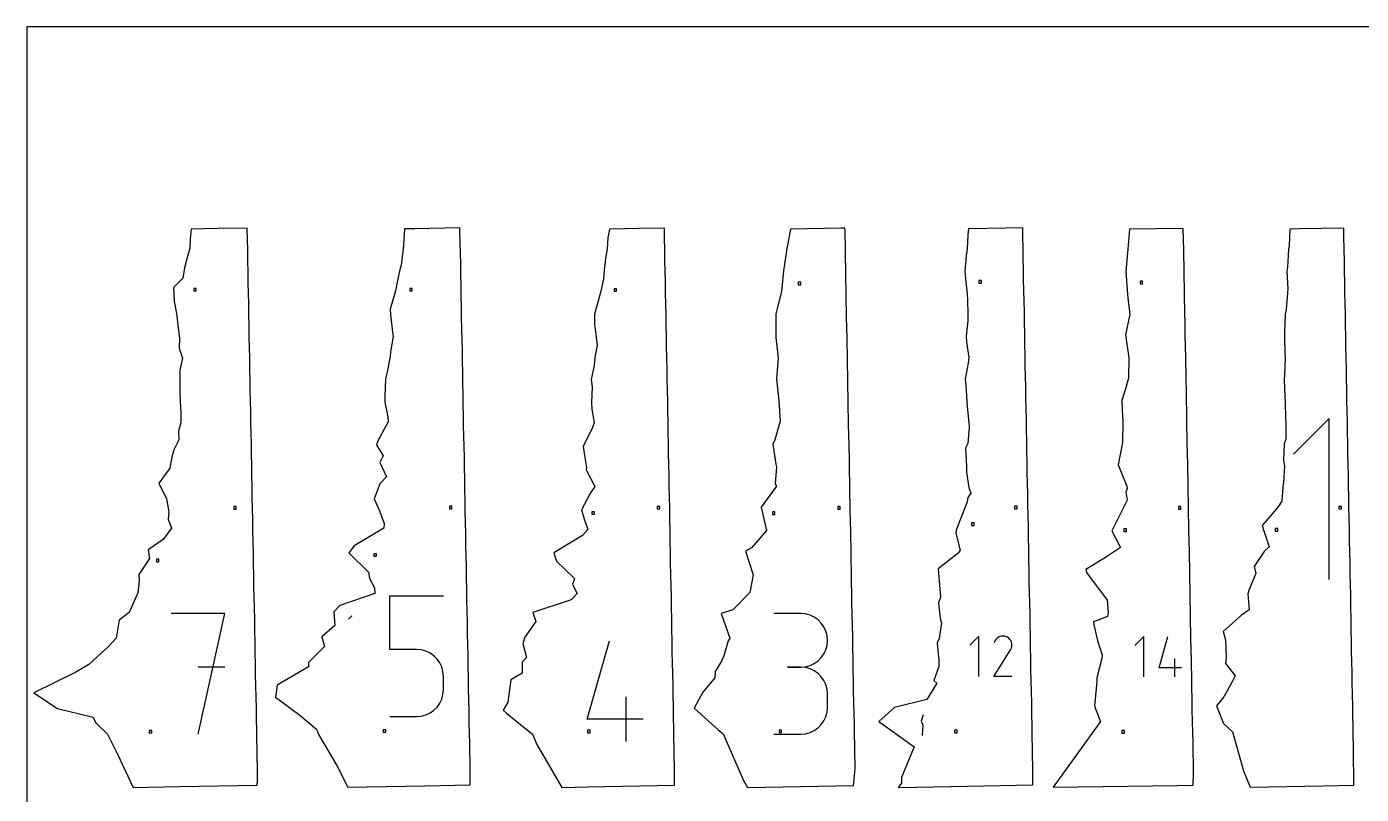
# Model space of a CAD drawing. Extents: x 0 to 24, y 0 to 12.
# Drawn here: x 0 to 11.94, y 5.13 to 12 of the extents above; entities that cross this region are included whole.
import ezdxf

# ---------------------------------------------------------------- set-up
doc = ezdxf.new("R2010")
doc.units = 0

msp = doc.modelspace()

# ---------------------------------------------------------------- linework, layer by layer
at = {"layer": 'annotation', "color": 1}
for p, q in [((11.652244, 8.495036), (11.331943, 8.174644)), ((11.652244, 7.054267), (11.652244, 8.495036)), ((3.246941, 6.426776), (3.246941, 6.908274)), ((3.246941, 6.908274), (3.72715, 6.908274)), ((1.772929, 6.749966), (1.292078, 6.749966)), ((1.532537, 5.668645), (1.772929, 6.749966)), ((2.908581, 6.727065), (2.877318, 6.699757)), ((6.924326, 6.748997), (6.684338, 6.748997)), ((6.967489, 6.745123), (6.924326, 6.748997)), ((7.008103, 6.733958), (6.967489, 6.745123)), ((7.045494, 6.71619), (7.008103, 6.733958)), ((7.078985, 6.692504), (7.045494, 6.71619)), ((7.107902, 6.663587), (7.078985, 6.692504)), ((7.131569, 6.630127), (7.107902, 6.663587)), ((7.149311, 6.592809), (7.131569, 6.630127)), ((7.160451, 6.55232), (7.149311, 6.592809)), ((5.013266, 5.803106), (5.213006, 6.503608)), ((7.149311, 6.425529), (7.160451, 6.466174)), ((7.164314, 6.509348), (7.160451, 6.55232)), ((7.160451, 6.466174), (7.164314, 6.509348)), ((7.164314, 6.509348), (7.164314, 6.509348)), ((8.517558, 6.547157), (8.437399, 6.466976)), ((8.517558, 6.186589), (8.517558, 6.547157)), ((8.663527, 6.507064), (8.653013, 6.486894)), ((8.671871, 6.518896), (8.663527, 6.507064)), ((8.681882, 6.528773), (8.671871, 6.518896)), ((8.693256, 6.536616), (8.681882, 6.528773)), ((8.705687, 6.542345), (8.693256, 6.536616)), ((8.718873, 6.545883), (8.705687, 6.542345)), ((8.732507, 6.547149), (8.718873, 6.545883)), ((8.746285, 6.546064), (8.732507, 6.547149)), ((8.759904, 6.54255), (8.746285, 6.546064)), ((8.773059, 6.536527), (8.759904, 6.54255)), ((8.784824, 6.528172), (8.773059, 6.536527)), ((8.773059, 6.536527), (8.773059, 6.536527)), ((8.794661, 6.518147), (8.784824, 6.528172)), ((8.802483, 6.506758), (8.794661, 6.518147)), ((8.808201, 6.494313), (8.802483, 6.506758)), ((8.811729, 6.481118), (8.808201, 6.494313)), ((8.808293, 6.440113), (8.811862, 6.453711)), ((8.812978, 6.467482), (8.811729, 6.481118)), ((8.811862, 6.453711), (8.812978, 6.467482)), ((9.993722, 6.543987), (9.913548, 6.46379)), ((9.993722, 6.183348), (9.993722, 6.543987)), ((10.128951, 6.263523), (10.208922, 6.543987)), ((3.487045, 6.426776), (3.246941, 6.426776)), ((3.530157, 6.422923), (3.487045, 6.426776)), ((3.570753, 6.411808), (3.530157, 6.422923)), ((3.608151, 6.394103), (3.570753, 6.411808)), ((3.641668, 6.370479), (3.608151, 6.394103)), ((3.670622, 6.341604), (3.641668, 6.370479)), ((3.694329, 6.308149), (3.670622, 6.341604)), ((7.078985, 6.325574), (7.107902, 6.354548)), ((7.107902, 6.354548), (7.131569, 6.388093)), ((7.131569, 6.388093), (7.149311, 6.425529)), ((8.652787, 6.186586), (8.800758, 6.424802)), ((8.800758, 6.424802), (8.800935, 6.425021)), ((8.800758, 6.424802), (8.800758, 6.424802)), ((8.800935, 6.425021), (8.801105, 6.425241)), ((8.801105, 6.425241), (8.801268, 6.425466)), ((8.801268, 6.425466), (8.801427, 6.425696)), ((8.801427, 6.425696), (8.801582, 6.425934)), ((8.801582, 6.425934), (8.801733, 6.42618)), ((8.801733, 6.42618), (8.801883, 6.426438)), ((8.801883, 6.426438), (8.802033, 6.426709)), ((8.802033, 6.426709), (8.802183, 6.426995)), ((8.802183, 6.426995), (8.808293, 6.440113)), ((8.802183, 6.426995), (8.802183, 6.426995)), ((10.269171, 6.183348), (10.269171, 6.343516)), ((1.772929, 6.268437), (1.532537, 6.268437)), ((3.712108, 6.270785), (3.694329, 6.308149)), ((3.723276, 6.230183), (3.712108, 6.270785)), ((3.72715, 6.187011), (3.723276, 6.230183)), ((6.924326, 6.269021), (6.804163, 6.269021)), ((6.804163, 6.269021), (6.924326, 6.269021)), ((6.924326, 6.269021), (6.967489, 6.272896)), ((6.967489, 6.265147), (6.924326, 6.269021)), ((6.924326, 6.269021), (6.924326, 6.269021)), ((6.967489, 6.272896), (7.008103, 6.284068)), ((7.008103, 6.253982), (6.967489, 6.265147)), ((7.008103, 6.284068), (7.045494, 6.301854)), ((7.045494, 6.236214), (7.008103, 6.253982)), ((7.045494, 6.301854), (7.078985, 6.325574)), ((7.078985, 6.212528), (7.045494, 6.236214)), ((7.107902, 6.183611), (7.078985, 6.212528)), ((10.329195, 6.263523), (10.128951, 6.263523)), ((3.72715, 6.067399), (3.72715, 6.187011)), ((3.72715, 6.187011), (3.72715, 6.187011)), ((7.131569, 6.150151), (7.107902, 6.183611)), ((7.149311, 6.112833), (7.131569, 6.150151)), ((7.160451, 6.072345), (7.149311, 6.112833)), ((8.812924, 6.186586), (8.652787, 6.186586)), ((3.694314, 5.946102), (3.7121, 5.983547)), ((3.7121, 5.983547), (3.723274, 6.024206)), ((3.723274, 6.024206), (3.72715, 6.067399)), ((5.363489, 5.602858), (5.363489, 6.002903)), ((7.164314, 6.029372), (7.160451, 6.072345)), ((7.164314, 5.909209), (7.164314, 6.029372)), ((7.164314, 6.029372), (7.164314, 6.029372)), ((3.570726, 5.842068), (3.608121, 5.859854)), ((3.608121, 5.859854), (3.64164, 5.883576)), ((3.64164, 5.883576), (3.670599, 5.912552)), ((3.670599, 5.912552), (3.694314, 5.946102)), ((7.149311, 5.825721), (7.160451, 5.866219)), ((7.160451, 5.866219), (7.164314, 5.909209)), ((3.246941, 5.827023), (3.487045, 5.827023)), ((3.487045, 5.827023), (3.530139, 5.830898)), ((3.487045, 5.827023), (3.487045, 5.827023)), ((3.530139, 5.830898), (3.570726, 5.842068)), ((5.513407, 5.803106), (5.013266, 5.803106)), ((7.078985, 5.726031), (7.107902, 5.754942)), ((7.107902, 5.754942), (7.131569, 5.7884)), ((7.131569, 5.7884), (7.149311, 5.825721)), ((8.017938, 5.842307), (8.001331, 5.785516)), ((8.001331, 5.785516), (8.015109, 5.754063)), ((8.015109, 5.754063), (8.009983, 5.65919)), ((6.684338, 5.66956), (6.924326, 5.66956)), ((6.924326, 5.66956), (6.967489, 5.673432)), ((6.924326, 5.66956), (6.924326, 5.66956)), ((6.967489, 5.673432), (7.008103, 5.684591)), ((7.008103, 5.684591), (7.045494, 5.702353)), ((7.045494, 5.702353), (7.078985, 5.726031))]:
    msp.add_line(p, q, dxfattribs=at)
at = {"layer": 'boundary', "color": 5}
for p, q in [((1.470656, 10.18885), (1.463031, 10.099974)), ((1.709004, 10.193334), (1.470656, 10.18885)), ((1.973208, 10.198305), (1.709004, 10.193334)), ((1.975145, 10.095234), (1.973208, 10.198305)), ((3.378522, 10.190598), (3.369964, 10.046609)), ((3.471028, 10.192338), (3.378522, 10.190598)), ((3.875986, 10.199958), (3.471028, 10.192338)), ((3.878953, 10.042084), (3.875986, 10.199958)), ((5.212199, 10.187794), (5.19708, 10.110838)), ((5.482126, 10.192873), (5.212199, 10.187794)), ((5.704479, 10.197056), (5.482126, 10.192873)), ((5.70618, 10.106547), (5.704479, 10.197056)), ((6.832678, 10.187525), (6.799869, 10.014097)), ((7.285274, 10.196041), (6.832678, 10.187525)), ((7.319669, 10.196688), (7.285274, 10.196041)), ((7.320101, 10.173728), (7.319669, 10.196688)), ((7.323283, 10.004381), (7.320101, 10.173728)), ((8.425415, 10.191678), (8.417612, 10.136316)), ((8.756998, 10.197917), (8.425415, 10.191678)), ((8.909783, 10.200792), (8.756998, 10.197917)), ((8.910921, 10.140245), (8.909783, 10.200792)), ((9.865034, 10.189285), (9.850217, 10.010393)), ((10.345965, 10.193915), (9.865034, 10.189285)), ((10.349597, 10.000629), (10.345965, 10.193915)), ((11.298376, 10.188481), (11.292261, 10.04038)), ((11.384012, 10.190093), (11.298376, 10.188481)), ((11.781332, 10.197568), (11.384012, 10.190093)), ((11.782815, 10.118639), (11.781332, 10.197568)), ((1.463031, 10.099974), (1.459034, 10.017891)), ((1.97685, 10.004493), (1.975145, 10.095234)), ((3.369964, 10.046609), (3.367174, 10.014343)), ((3.879599, 10.007701), (3.878953, 10.042084)), ((5.19708, 10.110838), (5.191228, 10.012346)), ((5.708093, 10.004745), (5.70618, 10.106547)), ((8.417612, 10.136316), (8.411822, 10.013684)), ((8.913436, 10.00644), (8.910921, 10.140245)), ((11.292261, 10.04038), (11.286008, 10.008625)), ((11.784877, 10.008883), (11.782815, 10.118639)), ((1.433444, 9.922759), (1.411292, 9.843346)), ((1.459034, 10.017891), (1.433444, 9.922759)), ((1.978755, 9.903129), (1.97685, 10.004493)), ((3.367174, 10.014343), (3.350038, 9.867087)), ((3.882577, 9.849205), (3.879599, 10.007701)), ((5.178004, 9.925747), (5.166269, 9.820955)), ((5.191228, 10.012346), (5.178004, 9.925747)), ((5.709785, 9.91471), (5.708093, 10.004745)), ((5.711767, 9.809237), (5.709785, 9.91471)), ((6.799869, 10.014097), (6.769921, 9.816519)), ((7.32368, 9.983254), (7.323283, 10.004381)), ((7.327313, 9.789935), (7.32368, 9.983254)), ((8.405066, 9.950279), (8.391965, 9.812744)), ((8.411822, 10.013684), (8.405066, 9.950279)), ((8.91454, 9.947694), (8.913436, 10.00644)), ((8.917097, 9.811581), (8.91454, 9.947694)), ((9.850217, 10.010393), (9.833054, 9.809222)), ((10.353219, 9.807886), (10.349597, 10.000629)), ((11.286008, 10.008625), (11.278895, 9.848331)), ((11.786936, 9.899339), (11.784877, 10.008883)), ((1.411292, 9.843346), (1.398049, 9.749985)), ((1.980471, 9.811782), (1.978755, 9.903129)), ((1.982369, 9.71081), (1.980471, 9.811782)), ((3.339159, 9.827365), (3.306912, 9.683454)), ((3.350038, 9.867087), (3.339159, 9.827365)), ((3.883259, 9.812934), (3.882577, 9.849205)), ((3.886218, 9.655439), (3.883259, 9.812934)), ((5.166269, 9.820955), (5.160031, 9.74454)), ((5.713411, 9.721765), (5.711767, 9.809237)), ((6.769921, 9.816519), (6.75273, 9.629214)), ((7.330937, 9.59708), (7.327313, 9.789935)), ((8.391965, 9.812744), (8.399276, 9.745629)), ((8.918151, 9.755512), (8.917097, 9.811581)), ((9.833054, 9.809222), (9.847276, 9.607223)), ((10.356808, 9.616896), (10.353219, 9.807886)), ((11.278895, 9.848331), (11.273087, 9.811204)), ((11.273087, 9.811204), (11.281224, 9.65547)), ((11.788501, 9.816078), (11.786936, 9.899339)), ((11.790536, 9.70776), (11.788501, 9.816078)), ((1.398049, 9.749985), (1.312889, 9.667216)), ((1.984124, 9.617393), (1.982369, 9.71081)), ((3.306912, 9.683454), (3.299937, 9.63733)), ((5.160031, 9.74454), (5.135696, 9.633731)), ((5.715452, 9.613133), (5.713411, 9.721765)), ((8.399276, 9.745629), (8.411326, 9.610777)), ((8.920686, 9.620601), (8.918151, 9.755512)), ((11.792122, 9.623341), (11.790536, 9.70776)), ((1.312889, 9.667216), (1.318967, 9.544631)), ((1.985998, 9.517666), (1.984124, 9.617393)), ((3.299937, 9.63733), (3.252313, 9.471155)), ((3.886956, 9.616178), (3.886218, 9.655439)), ((3.889876, 9.460781), (3.886956, 9.616178)), ((5.115487, 9.55679), (5.077734, 9.426308)), ((5.135696, 9.633731), (5.115487, 9.55679)), ((5.717065, 9.527303), (5.715452, 9.613133)), ((6.75273, 9.629214), (6.718211, 9.500918)), ((7.334595, 9.402379), (7.330937, 9.59708)), ((8.411326, 9.610777), (8.414824, 9.553377)), ((8.414824, 9.553377), (8.417874, 9.423829)), ((8.921738, 9.564648), (8.920686, 9.620601)), ((8.924299, 9.428334), (8.921738, 9.564648)), ((9.847276, 9.607223), (9.854379, 9.543385)), ((10.360419, 9.424706), (10.356808, 9.616896)), ((11.277718, 9.619353), (11.266983, 9.468461)), ((11.281224, 9.65547), (11.277718, 9.619353)), ((11.79411, 9.517549), (11.792122, 9.623341)), ((1.318967, 9.544631), (1.342595, 9.414652)), ((1.987821, 9.420643), (1.985998, 9.517666)), ((3.252313, 9.471155), (3.253724, 9.423508)), ((3.890683, 9.417832), (3.889876, 9.460781)), ((5.719185, 9.41451), (5.717065, 9.527303)), ((6.718211, 9.500918), (6.699998, 9.431573)), ((6.699998, 9.431573), (6.702098, 9.218468)), ((9.854379, 9.543385), (9.867436, 9.427127)), ((11.266983, 9.468461), (11.256049, 9.428285)), ((11.795746, 9.430529), (11.79411, 9.517549)), ((1.342595, 9.414652), (1.353465, 9.322308)), ((1.353465, 9.322308), (1.367558, 9.216304)), ((1.989635, 9.324134), (1.987821, 9.420643)), ((1.991555, 9.221978), (1.989635, 9.324134)), ((3.253724, 9.423508), (3.273328, 9.265451)), ((3.893468, 9.269659), (3.890683, 9.417832)), ((5.077734, 9.426308), (5.078815, 9.340131)), ((5.078815, 9.340131), (5.093585, 9.22198)), ((5.720704, 9.333667), (5.719185, 9.41451)), ((5.722778, 9.223262), (5.720704, 9.333667)), ((7.338196, 9.210778), (7.334595, 9.402379)), ((8.41928, 9.369589), (8.405049, 9.22956)), ((8.417874, 9.423829), (8.41928, 9.369589)), ((8.925343, 9.372801), (8.924299, 9.428334)), ((8.927949, 9.234118), (8.925343, 9.372801)), ((9.867436, 9.427127), (9.828687, 9.242852)), ((10.361594, 9.362227), (10.360419, 9.424706)), ((10.364024, 9.2329), (10.361594, 9.362227)), ((11.256049, 9.428285), (11.250409, 9.270146)), ((11.797713, 9.325851), (11.795746, 9.430529)), ((11.799382, 9.237042), (11.797713, 9.325851)), ((1.367558, 9.216304), (1.363396, 9.123538)), ((1.993276, 9.130378), (1.991555, 9.221978)), ((3.277684, 9.22742), (3.253032, 9.090833)), ((3.273328, 9.265451), (3.277684, 9.22742)), ((3.894281, 9.226397), (3.893468, 9.269659)), ((3.897106, 9.076057), (3.894281, 9.226397)), ((5.093585, 9.22198), (5.102186, 9.1479)), ((5.724283, 9.14321), (5.722778, 9.223262)), ((6.702098, 9.218468), (6.723089, 9.037725)), ((7.34178, 9.02006), (7.338196, 9.210778)), ((8.405049, 9.22956), (8.407828, 9.17859)), ((8.928986, 9.178913), (8.927949, 9.234118)), ((9.828687, 9.242852), (9.858962, 9.036152)), ((10.367623, 9.041373), (10.364024, 9.2329)), ((11.250409, 9.270146), (11.251034, 9.226004)), ((11.251034, 9.226004), (11.252941, 9.072521)), ((11.801317, 9.134027), (11.799382, 9.237042)), ((1.363396, 9.123538), (1.392587, 9.033166)), ((1.995101, 9.033268), (1.993276, 9.130378)), ((3.253032, 9.090833), (3.249944, 9.048809)), ((3.897946, 9.031337), (3.897106, 9.076057)), ((5.102186, 9.1479), (5.081391, 9.041587)), ((5.726426, 9.029178), (5.724283, 9.14321)), ((8.407828, 9.17859), (8.428419, 9.039536)), ((8.931517, 9.044236), (8.928986, 9.178913)), ((11.803013, 9.043776), (11.801317, 9.134027)), ((1.392587, 9.033166), (1.369037, 8.927222)), ((1.99687, 8.939141), (1.995101, 9.033268)), ((3.249944, 9.048809), (3.22084, 8.896962)), ((3.900736, 8.882887), (3.897946, 9.031337)), ((5.07589, 8.969128), (5.049859, 8.843792)), ((5.081391, 9.041587), (5.07589, 8.969128)), ((5.727916, 8.949883), (5.726426, 9.029178)), ((6.723089, 9.037725), (6.708142, 8.848628)), ((7.3454, 8.827425), (7.34178, 9.02006)), ((8.421299, 8.988568), (8.395667, 8.847424)), ((8.428419, 9.039536), (8.421299, 8.988568)), ((8.93253, 8.990314), (8.931517, 9.044236)), ((8.935198, 8.84834), (8.93253, 8.990314)), ((9.858962, 9.036152), (9.855951, 8.853806)), ((10.371289, 8.846258), (10.367623, 9.041373)), ((11.257082, 9.033385), (11.251997, 8.882667)), ((11.252941, 9.072521), (11.257082, 9.033385)), ((11.80491, 8.942845), (11.803013, 9.043776)), ((1.369037, 8.927222), (1.370872, 8.844262)), ((1.370872, 8.844262), (1.370157, 8.731418)), ((1.998762, 8.838457), (1.99687, 8.939141)), ((2.000472, 8.747463), (1.998762, 8.838457)), ((3.209947, 8.850043), (3.203155, 8.69134)), ((3.22084, 8.896962), (3.209947, 8.850043)), ((3.901647, 8.834417), (3.900736, 8.882887)), ((5.049859, 8.843792), (5.058145, 8.773398)), ((5.730108, 8.833227), (5.727916, 8.949883)), ((6.708142, 8.848628), (6.727777, 8.651908)), ((8.395667, 8.847424), (8.401587, 8.794017)), ((8.936161, 8.79711), (8.935198, 8.84834)), ((9.855951, 8.853806), (9.828486, 8.76026)), ((10.373435, 8.732071), (10.371289, 8.846258)), ((11.251997, 8.882667), (11.248623, 8.840083)), ((11.248623, 8.840083), (11.253092, 8.687302)), ((11.806646, 8.850483), (11.80491, 8.942845)), ((11.808515, 8.750986), (11.806646, 8.850483)), ((1.370157, 8.731418), (1.371396, 8.642272)), ((2.002385, 8.645663), (2.000472, 8.747463)), ((3.904359, 8.690092), (3.901647, 8.834417)), ((5.058145, 8.773398), (5.050869, 8.637499)), ((5.731535, 8.757264), (5.730108, 8.833227)), ((5.733726, 8.640674), (5.731535, 8.757264)), ((7.348979, 8.636933), (7.3454, 8.827425)), ((8.401587, 8.794017), (8.410002, 8.645828)), ((8.938797, 8.656835), (8.936161, 8.79711)), ((9.828486, 8.76026), (9.797722, 8.655323)), ((10.375065, 8.645341), (10.373435, 8.732071)), ((11.810275, 8.657348), (11.808515, 8.750986)), ((1.371396, 8.642272), (1.378029, 8.54753)), ((2.004041, 8.557533), (2.002385, 8.645663)), ((3.203155, 8.69134), (3.202816, 8.641015)), ((3.202816, 8.641015), (3.229885, 8.510188)), ((3.905285, 8.640827), (3.904359, 8.690092)), ((3.907863, 8.503629), (3.905285, 8.640827)), ((5.050869, 8.637499), (5.055543, 8.576337)), ((5.73514, 8.565444), (5.733726, 8.640674)), ((6.727777, 8.651908), (6.739643, 8.471632)), ((7.352569, 8.445914), (7.348979, 8.636933)), ((8.410002, 8.645828), (8.412505, 8.601465)), ((8.412505, 8.601465), (8.428876, 8.454656)), ((8.939763, 8.605446), (8.938797, 8.656835)), ((8.942398, 8.465203), (8.939763, 8.605446)), ((9.797722, 8.655323), (9.800254, 8.569007)), ((10.376485, 8.569766), (10.375065, 8.645341)), ((11.253092, 8.687302), (11.258452, 8.642108)), ((11.258452, 8.642108), (11.260401, 8.495293)), ((11.812098, 8.560355), (11.810275, 8.657348)), ((1.378029, 8.54753), (1.380009, 8.459087)), ((2.005974, 8.45467), (2.004041, 8.557533)), ((3.229885, 8.510188), (3.233128, 8.463526)), ((3.908774, 8.455148), (3.907863, 8.503629)), ((5.055543, 8.576337), (5.076834, 8.458993)), ((5.737244, 8.453496), (5.73514, 8.565444)), ((9.800254, 8.569007), (9.804987, 8.472823)), ((10.378322, 8.472033), (10.376485, 8.569766)), ((11.260401, 8.495293), (11.263697, 8.453637)), ((11.813889, 8.465035), (11.812098, 8.560355)), ((1.380009, 8.459087), (1.357326, 8.379685)), ((1.357326, 8.379685), (1.361058, 8.303621)), ((2.007606, 8.367799), (2.005974, 8.45467)), ((2.009531, 8.265363), (2.007606, 8.367799)), ((3.233128, 8.463526), (3.140532, 8.295013)), ((3.911357, 8.317673), (3.908774, 8.455148)), ((5.059802, 8.40478), (4.977296, 8.247772)), ((5.076834, 8.458993), (5.059802, 8.40478)), ((5.73856, 8.383419), (5.737244, 8.453496)), ((5.740837, 8.262268), (5.73856, 8.383419)), ((6.739643, 8.471632), (6.693333, 8.302035)), ((7.3545, 8.343134), (7.352569, 8.445914)), ((8.429755, 8.420131), (8.41873, 8.271278)), ((8.428876, 8.454656), (8.429755, 8.420131)), ((8.943337, 8.415212), (8.942398, 8.465203)), ((8.945986, 8.274238), (8.943337, 8.415212)), ((9.804987, 8.472823), (9.803572, 8.278373)), ((10.382037, 8.274333), (10.378322, 8.472033)), ((11.263697, 8.453637), (11.262362, 8.310145)), ((11.815672, 8.370144), (11.813889, 8.465035)), ((11.8175, 8.272879), (11.815672, 8.370144)), ((1.361058, 8.303621), (1.316453, 8.213717)), ((2.011157, 8.178825), (2.009531, 8.265363)), ((3.140532, 8.295013), (3.129794, 8.26004)), ((3.129794, 8.26004), (3.189803, 8.160871)), ((3.912338, 8.265503), (3.911357, 8.317673)), ((3.914945, 8.126769), (3.912338, 8.265503)), ((4.977296, 8.247772), (4.987883, 8.180581)), ((5.742134, 8.193273), (5.740837, 8.262268)), ((6.693333, 8.302035), (6.674169, 8.265567)), ((6.674169, 8.265567), (6.702678, 8.084635)), ((7.356029, 8.261783), (7.3545, 8.343134)), ((7.358775, 8.115663), (7.356029, 8.261783)), ((8.41873, 8.271278), (8.397069, 8.228861)), ((8.946892, 8.226067), (8.945986, 8.274238)), ((9.803572, 8.278373), (9.76257, 8.078412)), ((10.385671, 8.08091), (10.382037, 8.274333)), ((11.248462, 8.266194), (11.242553, 8.120621)), ((11.262362, 8.310145), (11.248462, 8.266194)), ((11.819255, 8.179478), (11.8175, 8.272879)), ((1.297244, 8.149303), (1.280815, 8.048676)), ((1.316453, 8.213717), (1.297244, 8.149303)), ((2.013129, 8.073877), (2.011157, 8.178825)), ((3.189803, 8.160871), (3.157743, 8.101562)), ((3.915934, 8.07411), (3.914945, 8.126769)), ((4.987883, 8.180581), (5.007544, 8.056049)), ((5.744423, 8.071464), (5.742134, 8.193273)), ((8.397069, 8.228861), (8.407526, 8.067818)), ((8.949592, 8.082392), (8.946892, 8.226067)), ((11.242553, 8.120621), (11.250167, 8.066866)), ((11.821121, 8.08019), (11.819255, 8.179478)), ((1.280815, 8.048676), (1.183175, 7.916468)), ((2.014763, 7.986967), (2.013129, 8.073877)), ((3.157743, 8.101562), (3.218918, 7.972486)), ((3.918579, 7.933355), (3.915934, 8.07411)), ((5.007544, 8.056049), (5.006033, 8.036027)), ((5.006033, 8.036027), (5.083259, 7.884948)), ((5.745767, 7.999915), (5.744423, 8.071464)), ((5.748072, 7.877275), (5.745767, 7.999915)), ((6.706412, 8.060982), (6.695013, 7.909986)), ((6.702678, 8.084635), (6.706412, 8.060982)), ((7.359639, 8.069696), (7.358775, 8.115663)), ((7.36331, 7.874321), (7.359639, 8.069696)), ((8.407526, 8.067818), (8.406409, 8.013863)), ((8.406409, 8.013863), (8.428792, 7.87815)), ((8.950465, 8.035902), (8.949592, 8.082392)), ((8.95321, 7.889836), (8.950465, 8.035902)), ((9.76257, 8.078412), (9.841021, 7.889964)), ((10.389292, 7.888221), (10.385671, 8.08091)), ((11.250167, 8.066866), (11.242096, 7.92582)), ((11.822852, 7.988035), (11.821121, 8.08019)), ((1.183175, 7.916468), (1.250004, 7.775206)), ((2.016779, 7.879648), (2.014763, 7.986967)), ((2.018413, 7.792726), (2.016779, 7.879648)), ((3.159378, 7.909274), (3.107784, 7.77672)), ((3.218918, 7.972486), (3.159378, 7.909274)), ((3.919587, 7.879719), (3.918579, 7.933355)), ((3.922249, 7.738041), (3.919587, 7.879719)), ((5.083259, 7.884948), (5.042691, 7.828696)), ((6.70576, 7.88896), (6.569092, 7.699455)), ((6.695013, 7.909986), (6.70576, 7.88896)), ((8.954057, 7.84477), (8.95321, 7.889836)), ((9.841021, 7.889964), (9.843015, 7.868417)), ((10.392932, 7.694538), (10.389292, 7.888221)), ((11.237951, 7.881964), (11.227238, 7.753304)), ((11.242096, 7.92582), (11.237951, 7.881964)), ((11.824758, 7.886616), (11.822852, 7.988035)), ((11.826395, 7.799525), (11.824758, 7.886616)), ((1.250004, 7.775206), (1.272391, 7.659197)), ((2.020484, 7.682472), (2.018413, 7.792726)), ((3.107784, 7.77672), (3.157424, 7.668913)), ((5.042691, 7.828696), (4.964073, 7.677117)), ((5.749428, 7.805073), (5.748072, 7.877275)), ((5.75178, 7.679959), (5.749428, 7.805073)), ((7.366987, 7.678648), (7.36331, 7.874321)), ((8.419313, 7.786365), (8.413257, 7.747897)), ((8.446606, 7.827317), (8.419313, 7.786365)), ((8.428792, 7.87815), (8.446606, 7.827317)), ((8.956861, 7.695562), (8.954057, 7.84477)), ((9.843614, 7.763125), (9.707678, 7.489541)), ((9.843015, 7.868417), (9.832601, 7.836398)), ((9.832601, 7.836398), (9.843614, 7.763125)), ((11.828352, 7.695384), (11.826395, 7.799525)), ((1.272391, 7.659197), (1.2657, 7.594239)), ((2.022092, 7.59693), (2.020484, 7.682472)), ((3.157424, 7.668913), (3.197911, 7.553617)), ((3.923297, 7.682294), (3.922249, 7.738041)), ((3.925941, 7.541575), (3.923297, 7.682294)), ((4.964073, 7.677117), (4.983537, 7.605507)), ((5.75312, 7.608639), (5.75178, 7.679959)), ((6.569092, 7.699455), (6.618298, 7.491037)), ((7.368997, 7.571706), (7.366987, 7.678648)), ((8.413257, 7.747897), (8.31312, 7.496376)), ((8.957681, 7.651922), (8.956861, 7.695562)), ((8.960552, 7.499133), (8.957681, 7.651922)), ((10.396597, 7.499503), (10.392932, 7.694538)), ((11.193492, 7.703922), (11.052078, 7.538031)), ((11.227238, 7.753304), (11.193492, 7.703922)), ((11.829973, 7.609112), (11.828352, 7.695384)), ((1.2657, 7.594239), (1.295115, 7.51263)), ((2.024235, 7.482902), (2.022092, 7.59693)), ((3.197911, 7.553617), (3.193836, 7.514115)), ((3.927051, 7.482499), (3.925941, 7.541575)), ((4.983537, 7.605507), (5.019849, 7.502092)), ((5.755545, 7.47956), (5.75312, 7.608639)), ((7.370729, 7.479517), (7.368997, 7.571706)), ((11.052078, 7.538031), (11.065566, 7.48858)), ((11.832161, 7.492678), (11.829973, 7.609112)), ((1.219794, 7.412803), (1.085802, 7.31965)), ((1.295115, 7.51263), (1.219794, 7.412803)), ((2.02578, 7.400663), (2.024235, 7.482902)), ((3.193836, 7.514115), (2.930099, 7.354498)), ((3.929626, 7.345465), (3.927051, 7.482499)), ((4.971215, 7.447567), (4.714527, 7.292555)), ((5.019849, 7.502092), (4.971215, 7.447567)), ((5.756802, 7.412691), (5.755545, 7.47956)), ((5.759284, 7.280611), (5.756802, 7.412691)), ((6.618298, 7.491037), (6.483617, 7.337652)), ((7.374436, 7.282246), (7.370729, 7.479517)), ((8.31312, 7.496376), (8.311851, 7.468616)), ((8.311851, 7.468616), (8.350228, 7.314753)), ((8.96134, 7.457181), (8.960552, 7.499133)), ((8.964268, 7.301375), (8.96134, 7.457181)), ((9.707678, 7.489541), (9.785672, 7.340123)), ((10.400272, 7.303944), (10.396597, 7.499503)), ((11.065566, 7.48858), (11.114957, 7.346461)), ((11.833807, 7.405081), (11.832161, 7.492678)), ((11.835866, 7.295534), (11.833807, 7.405081)), ((1.085802, 7.31965), (1.098317, 7.240978)), ((2.028008, 7.282117), (2.02578, 7.400663)), ((2.930099, 7.354498), (2.882074, 7.292446)), ((2.882074, 7.292446), (3.05693, 7.118402)), ((3.930811, 7.282433), (3.929626, 7.345465)), ((4.714527, 7.292555), (4.738779, 7.217891)), ((6.483617, 7.337652), (6.431225, 7.306012)), ((6.431225, 7.306012), (6.499838, 7.094771)), ((8.332191, 7.289658), (8.152388, 7.150279)), ((8.350228, 7.314753), (8.332191, 7.289658)), ((8.965021, 7.261331), (8.964268, 7.301375)), ((9.785672, 7.340123), (9.650352, 7.25072)), ((10.403932, 7.109165), (10.400272, 7.303944)), ((11.070675, 7.303074), (10.9808, 7.168933)), ((11.114957, 7.346461), (11.070675, 7.303074)), ((11.837488, 7.209169), (11.835866, 7.295534)), ((1.098317, 7.240978), (1.003877, 7.099062)), ((2.029464, 7.204646), (2.028008, 7.282117)), ((2.03179, 7.080816), (2.029464, 7.204646)), ((3.933305, 7.149705), (3.930811, 7.282433)), ((4.738779, 7.217891), (4.899001, 7.062698)), ((5.760484, 7.216754), (5.759284, 7.280611)), ((5.763061, 7.079607), (5.760484, 7.216754)), ((7.378217, 7.081059), (7.374436, 7.282246)), ((8.967981, 7.103799), (8.965021, 7.261331)), ((9.650352, 7.25072), (9.475629, 7.142314)), ((10.9808, 7.168933), (10.996482, 7.10811)), ((11.839759, 7.088368), (11.837488, 7.209169)), ((1.007098, 7.043869), (0.993982, 6.932769)), ((1.003877, 7.099062), (1.007098, 7.043869)), ((2.033136, 7.009219), (2.03179, 7.080816)), ((3.05693, 7.118402), (3.067481, 7.06396)), ((3.067481, 7.06396), (3.111634, 6.97874)), ((3.934588, 7.081435), (3.933305, 7.149705)), ((3.936971, 6.954643), (3.934588, 7.081435)), ((4.899001, 7.062698), (4.882644, 7.008515)), ((5.764156, 7.021358), (5.763061, 7.079607)), ((6.499838, 7.094771), (6.469208, 6.936135)), ((7.381988, 6.880373), (7.378217, 7.081059)), ((8.152388, 7.150279), (8.173094, 6.896632)), ((8.968698, 7.065614), (8.967981, 7.103799)), ((8.971673, 6.907317), (8.968698, 7.065614)), ((9.475629, 7.142314), (9.4793, 7.114858)), ((9.4793, 7.114858), (9.664302, 6.870103)), ((10.407567, 6.915737), (10.403932, 7.109165)), ((10.996482, 7.10811), (10.934823, 6.962868)), ((11.840981, 7.023337), (11.839759, 7.088368)), ((0.993982, 6.932769), (0.968936, 6.881011)), ((2.035576, 6.879367), (2.033136, 7.009219)), ((3.115187, 6.928727), (2.800219, 6.822419)), ((3.111634, 6.97874), (3.115187, 6.928727)), ((3.938371, 6.88011), (3.936971, 6.954643)), ((4.92532, 6.92812), (4.869601, 6.872848)), ((4.882644, 7.008515), (4.92532, 6.92812)), ((5.766839, 6.878547), (5.764156, 7.021358)), ((6.469208, 6.936135), (6.315282, 6.782938)), ((10.934823, 6.962868), (10.923388, 6.924614)), ((10.923388, 6.924614), (10.934027, 6.782548)), ((11.843334, 6.898074), (11.840981, 7.023337)), ((0.968936, 6.881011), (0.917391, 6.758068)), ((2.036799, 6.814277), (2.035576, 6.879367)), ((2.039366, 6.677696), (2.036799, 6.814277)), ((2.800219, 6.822419), (2.746713, 6.765336)), ((3.940627, 6.760046), (3.938371, 6.88011)), ((4.869601, 6.872848), (4.526458, 6.757134)), ((5.767813, 6.826743), (5.766839, 6.878547)), ((5.770618, 6.677484), (5.767813, 6.826743)), ((7.385348, 6.701591), (7.381988, 6.880373)), ((8.173094, 6.896632), (8.155237, 6.845149)), ((8.155237, 6.845149), (8.170318, 6.707342)), ((8.972359, 6.870789), (8.971673, 6.907317)), ((8.975356, 6.711354), (8.972359, 6.870789)), ((9.664302, 6.870103), (9.673863, 6.758429)), ((10.411197, 6.722546), (10.407567, 6.915737)), ((11.844844, 6.817742), (11.843334, 6.898074)), ((11.847173, 6.693796), (11.844844, 6.817742)), ((0.826866, 6.689083), (0.801737, 6.528861)), ((0.917391, 6.758068), (0.826866, 6.689083)), ((2.746713, 6.765336), (2.756497, 6.642211)), ((3.942161, 6.678418), (3.940627, 6.760046)), ((4.526458, 6.757134), (4.554534, 6.678687)), ((6.315282, 6.782938), (6.211557, 6.74796)), ((6.211557, 6.74796), (6.290485, 6.527424)), ((7.385742, 6.680603), (7.385348, 6.701591)), ((8.170318, 6.707342), (8.182693, 6.661752)), ((8.976012, 6.676439), (8.975356, 6.711354)), ((9.669117, 6.723288), (9.54237, 6.67426)), ((9.673863, 6.758429), (9.669117, 6.723288)), ((10.414867, 6.527284), (10.411197, 6.722546)), ((10.865451, 6.734852), (10.703707, 6.588233)), ((10.934027, 6.782548), (10.865451, 6.734852)), ((11.84849, 6.623727), (11.847173, 6.693796)), ((2.040463, 6.619316), (2.039366, 6.677696)), ((2.043158, 6.475867), (2.040463, 6.619316)), ((2.756497, 6.642211), (2.639977, 6.540436)), ((3.944291, 6.56508), (3.942161, 6.678418)), ((4.554534, 6.678687), (4.45675, 6.536756)), ((5.771477, 6.631751), (5.770618, 6.677484)), ((5.774428, 6.474685), (5.771477, 6.631751)), ((7.389042, 6.505), (7.385742, 6.680603)), ((8.182693, 6.661752), (8.163257, 6.52684)), ((8.979058, 6.514331), (8.976012, 6.676439)), ((9.54237, 6.67426), (9.546488, 6.646552)), ((9.546488, 6.646552), (9.579901, 6.507194)), ((10.703707, 6.588233), (10.723338, 6.513808)), ((11.851168, 6.481214), (11.84849, 6.623727)), ((0.733232, 6.455008), (0.556006, 6.294312)), ((0.801737, 6.528861), (0.733232, 6.455008)), ((2.044138, 6.423728), (2.043158, 6.475867)), ((2.664689, 6.45265), (2.52089, 6.311416)), ((2.639977, 6.540436), (2.664689, 6.45265)), ((3.945963, 6.476103), (3.944291, 6.56508)), ((3.94796, 6.369859), (3.945963, 6.476103)), ((4.45675, 6.536756), (4.436731, 6.480236)), ((4.436731, 6.480236), (4.472073, 6.354689)), ((5.77514, 6.436829), (5.774428, 6.474685)), ((6.275176, 6.505203), (6.235156, 6.371689)), ((6.290485, 6.527424), (6.275176, 6.505203)), ((7.389575, 6.476609), (7.389042, 6.505)), ((7.39269, 6.310846), (7.389575, 6.476609)), ((8.163257, 6.52684), (8.143889, 6.482703)), ((8.143889, 6.482703), (8.160613, 6.328924)), ((8.979681, 6.48116), (8.979058, 6.514331)), ((8.982796, 6.315383), (8.979681, 6.48116)), ((9.579901, 6.507194), (9.619715, 6.377434)), ((10.418601, 6.328558), (10.414867, 6.527284)), ((10.723338, 6.513808), (10.729913, 6.351245)), ((11.852089, 6.432207), (11.851168, 6.481214)), ((2.046938, 6.274765), (2.044138, 6.423728)), ((3.949731, 6.275615), (3.94796, 6.369859)), ((4.472073, 6.354689), (4.431309, 6.314652)), ((5.778177, 6.275203), (5.77514, 6.436829)), ((6.235156, 6.371689), (6.216722, 6.322931)), ((8.160613, 6.328924), (8.158665, 6.275435)), ((9.616437, 6.347761), (9.571834, 6.172387)), ((9.619715, 6.377434), (9.616437, 6.347761)), ((10.421975, 6.149026), (10.418601, 6.328558)), ((10.729913, 6.351245), (10.723245, 6.30324)), ((11.854694, 6.293562), (11.852089, 6.432207)), ((0.440364, 6.22394), (0.0625, 6.039792)), ((0.556006, 6.294312), (0.440364, 6.22394)), ((2.047835, 6.227009), (2.046938, 6.274765)), ((2.05069, 6.07507), (2.047835, 6.227009)), ((2.520669, 6.270938), (2.240123, 6.109266)), ((2.52089, 6.311416), (2.520669, 6.270938)), ((3.951642, 6.173894), (3.949731, 6.275615)), ((4.430759, 6.214043), (4.329806, 6.155867)), ((4.431309, 6.314652), (4.430759, 6.214043)), ((5.778801, 6.242027), (5.778177, 6.275203)), ((5.781869, 6.078732), (5.778801, 6.242027)), ((6.159887, 6.229763), (6.155156, 6.174696)), ((6.216722, 6.322931), (6.159887, 6.229763)), ((7.393293, 6.278769), (7.39269, 6.310846)), ((7.396318, 6.117776), (7.393293, 6.278769)), ((8.158665, 6.275435), (8.11375, 6.149958)), ((8.983389, 6.283834), (8.982796, 6.315383)), ((8.986593, 6.113329), (8.983389, 6.283834)), ((10.723245, 6.30324), (10.809, 6.192068)), ((11.855618, 6.244385), (11.854694, 6.293562)), ((11.858085, 6.113117), (11.855618, 6.244385)), ((2.240123, 6.109266), (2.225578, 6.000693)), ((3.953458, 6.077263), (3.951642, 6.173894)), ((4.329806, 6.155867), (4.30302, 5.955908)), ((6.155156, 6.174696), (6.048763, 6.044393)), ((7.39693, 6.085231), (7.396318, 6.117776)), ((8.140035, 6.1246), (8.052127, 5.979328)), ((8.11375, 6.149958), (8.140035, 6.1246)), ((8.987145, 6.083977), (8.986593, 6.113329)), ((9.572154, 6.14142), (9.55384, 5.952234)), ((9.571834, 6.172387), (9.572154, 6.14142)), ((10.422379, 6.127501), (10.421975, 6.149026)), ((10.425746, 5.948323), (10.422379, 6.127501)), ((10.786217, 6.14522), (10.709807, 6.004658)), ((10.809, 6.192068), (10.786217, 6.14522)), ((11.859397, 6.043297), (11.858085, 6.113117)), ((0.0625, 6.039792), (0.276616, 5.898735)), ((2.051556, 6.028974), (2.05069, 6.07507)), ((2.054418, 5.876708), (2.051556, 6.028974)), ((2.225578, 6.000693), (2.443801, 5.839954)), ((3.95535, 5.976604), (3.953458, 6.077263)), ((3.957184, 5.878969), (3.95535, 5.976604)), ((5.782478, 6.046332), (5.781869, 6.078732)), ((5.785556, 5.882552), (5.782478, 6.046332)), ((6.048763, 6.044393), (5.969445, 5.903645)), ((7.399987, 5.92258), (7.39693, 6.085231)), ((8.052127, 5.979328), (7.762154, 5.908522)), ((8.990409, 5.910296), (8.987145, 6.083977)), ((10.709807, 6.004658), (10.643451, 5.923963)), ((11.862118, 5.898519), (11.859397, 6.043297)), ((0.276616, 5.898735), (0.593189, 5.822116)), ((2.055309, 5.829267), (2.054418, 5.876708)), ((3.959073, 5.778447), (3.957184, 5.878969)), ((4.30302, 5.955908), (4.262563, 5.884117)), ((4.262563, 5.884117), (4.295918, 5.85406)), ((4.295918, 5.85406), (4.523337, 5.669418)), ((5.786163, 5.850236), (5.785556, 5.882552)), ((5.789193, 5.688974), (5.786163, 5.850236)), ((5.969445, 5.903645), (6.181829, 5.712262)), ((7.400605, 5.889695), (7.399987, 5.92258)), ((7.403603, 5.730112), (7.400605, 5.889695)), ((7.762154, 5.908522), (7.623528, 5.78254)), ((8.990907, 5.883782), (8.990409, 5.910296)), ((8.994171, 5.710072), (8.990907, 5.883782)), ((9.55384, 5.952234), (9.550811, 5.928301)), ((9.550811, 5.928301), (9.561781, 5.897555)), ((9.561781, 5.897555), (9.606659, 5.781797)), ((10.42624, 5.922052), (10.425746, 5.948323)), ((10.429457, 5.750822), (10.42624, 5.922052)), ((10.643451, 5.923963), (10.706981, 5.765603)), ((11.862859, 5.859048), (11.862118, 5.898519)), ((11.865439, 5.721768), (11.862859, 5.859048)), ((0.593189, 5.822116), (0.616698, 5.772856)), ((0.616698, 5.772856), (0.72174, 5.670558)), ((2.058056, 5.683109), (2.055309, 5.829267)), ((2.443801, 5.839954), (2.593392, 5.715546)), ((3.960987, 5.676597), (3.959073, 5.778447)), ((7.623528, 5.78254), (7.938571, 5.556581)), ((9.606659, 5.781797), (9.180817, 5.195192)), ((10.43002, 5.720879), (10.429457, 5.750822)), ((10.706981, 5.765603), (10.787213, 5.690607)), ((0.72174, 5.670558), (0.812609, 5.491558)), ((2.05878, 5.644547), (2.058056, 5.683109)), ((2.061226, 5.514401), (2.05878, 5.644547)), ((2.593392, 5.715546), (2.610172, 5.668009)), ((2.610172, 5.668009), (2.774225, 5.389796)), ((3.962657, 5.587759), (3.960987, 5.676597)), ((4.523337, 5.669418), (4.563165, 5.577326)), ((5.789791, 5.657181), (5.789193, 5.688974)), ((5.792287, 5.524361), (5.789791, 5.657181)), ((6.181829, 5.712262), (6.2298, 5.673314)), ((6.2298, 5.673314), (6.41125, 5.253758)), ((7.404167, 5.700105), (7.403603, 5.730112)), ((7.407378, 5.529235), (7.404167, 5.700105)), ((8.994566, 5.689049), (8.994171, 5.710072)), ((8.998023, 5.505092), (8.994566, 5.689049)), ((10.433029, 5.560792), (10.43002, 5.720879)), ((10.787213, 5.690607), (10.883797, 5.340542)), ((11.866369, 5.672281), (11.865439, 5.721768)), ((11.868815, 5.542148), (11.866369, 5.672281)), ((2.061988, 5.473848), (2.061226, 5.514401)), ((3.963978, 5.517452), (3.962657, 5.587759)), ((3.965742, 5.423561), (3.963978, 5.517452)), ((4.563165, 5.577326), (4.788257, 5.193392)), ((5.793049, 5.483792), (5.792287, 5.524361)), ((7.410379, 5.360753), (7.407378, 5.529235)), ((7.938571, 5.556581), (7.826596, 5.281694)), ((9.000913, 5.351288), (8.998023, 5.505092)), ((10.433632, 5.528666), (10.433029, 5.560792)), ((10.436421, 5.380268), (10.433632, 5.528666)), ((11.86959, 5.441492), (11.868815, 5.542148)), ((0.812609, 5.491558), (0.953162, 5.192688)), ((2.064199, 5.356194), (2.061988, 5.473848)), ((2.774225, 5.389796), (2.873284, 5.194667)), ((3.966629, 5.376385), (3.965742, 5.423561)), ((3.966424, 5.322028), (3.966629, 5.376385)), ((5.795196, 5.369557), (5.793049, 5.483792)), ((10.437047, 5.346951), (10.436421, 5.380268)), ((11.872008, 5.309722), (11.86959, 5.441492)), ((2.063238, 5.251983), (2.064199, 5.356194)), ((3.965872, 5.215224), (3.966424, 5.322028)), ((5.794365, 5.212323), (5.794645, 5.262868)), ((5.794645, 5.262868), (5.795196, 5.369557)), ((6.41125, 5.253758), (6.446383, 5.193832)), ((7.395948, 5.211698), (7.410379, 5.360753)), ((7.826596, 5.281694), (7.823952, 5.232755)), ((8.99967, 5.216058), (9.000913, 5.351288)), ((10.435768, 5.213598), (10.436808, 5.323109)), ((10.436808, 5.323109), (10.437047, 5.346951)), ((10.883797, 5.340542), (10.944646, 5.195401)), ((11.871218, 5.212835), (11.872008, 5.309722)), ((0.953162, 5.192688), (1.36784, 5.20049)), ((1.36784, 5.20049), (2.063094, 5.213571)), ((2.063094, 5.213571), (2.063238, 5.251983)), ((2.873284, 5.194667), (3.564697, 5.207676)), ((3.564697, 5.207676), (3.965872, 5.215224)), ((4.788257, 5.193392), (5.018618, 5.197727)), ((5.018618, 5.197727), (5.794365, 5.212323)), ((6.446383, 5.193832), (7.395948, 5.211698)), ((7.823952, 5.232755), (7.795352, 5.193398)), ((7.795352, 5.193398), (8.269677, 5.202323)), ((8.269677, 5.202323), (8.99967, 5.216058)), ((9.180817, 5.195192), (10.294249, 5.210936)), ((10.294249, 5.210936), (10.435768, 5.213598)), ((10.944646, 5.195401), (11.598403, 5.207702)), ((11.598403, 5.207702), (11.871218, 5.212835))]:
    msp.add_line(p, q, dxfattribs=at)
at = {"layer": 'frame', "color": 5}
for p, q in [((24, 12), (0, 12)), ((0, 12), (0, 0))]:
    msp.add_line(p, q, dxfattribs=at)
at = {"layer": 'hole', "color": 5}
for p, q in [((6.924495, 9.71313), (6.901995, 9.71313)), ((6.901995, 9.71313), (6.901995, 9.69063)), ((6.901995, 9.69063), (6.924495, 9.69063)), ((6.924495, 9.69063), (6.924495, 9.71313)), ((8.540341, 9.729027), (8.517841, 9.729027)), ((8.517841, 9.729027), (8.517841, 9.706527)), ((8.517841, 9.706527), (8.540341, 9.706527)), ((8.540341, 9.706527), (8.540341, 9.729027)), ((9.982339, 9.721755), (9.959839, 9.721755)), ((9.959839, 9.721755), (9.959839, 9.699255)), ((9.959839, 9.699255), (9.982339, 9.699255)), ((9.982339, 9.699255), (9.982339, 9.721755)), ((1.516338, 9.658759), (1.493838, 9.658759)), ((1.493838, 9.658759), (1.493838, 9.636259)), ((1.493838, 9.636259), (1.516338, 9.636259)), ((1.516338, 9.636259), (1.516338, 9.658759)), ((3.449003, 9.658335), (3.426503, 9.658335)), ((3.426503, 9.658335), (3.426503, 9.635835)), ((3.426503, 9.635835), (3.449003, 9.635835)), ((3.449003, 9.635835), (3.449003, 9.658335)), ((5.277097, 9.654539), (5.254597, 9.654539)), ((5.254597, 9.654539), (5.254597, 9.632039)), ((5.254597, 9.632039), (5.277097, 9.632039)), ((5.277097, 9.632039), (5.277097, 9.654539)), ((1.875279, 7.706747), (1.852779, 7.706747)), ((1.852779, 7.706747), (1.852779, 7.684247)), ((1.852779, 7.684247), (1.875279, 7.684247)), ((1.875279, 7.684247), (1.875279, 7.706747)), ((3.803774, 7.708562), (3.781274, 7.708562)), ((3.781274, 7.708562), (3.781274, 7.686062)), ((3.781274, 7.686062), (3.803774, 7.686062)), ((3.803774, 7.686062), (3.803774, 7.708562)), ((5.078448, 7.660242), (5.055948, 7.660242)), ((5.055948, 7.660242), (5.055948, 7.637742)), ((5.078448, 7.637742), (5.078448, 7.660242)), ((5.662777, 7.707774), (5.640277, 7.707774)), ((5.640277, 7.707774), (5.640277, 7.685274)), ((5.640277, 7.685274), (5.662777, 7.685274)), ((5.662777, 7.685274), (5.662777, 7.707774)), ((6.693238, 7.658978), (6.670738, 7.658978)), ((6.670738, 7.658978), (6.670738, 7.636478)), ((6.693238, 7.636478), (6.693238, 7.658978)), ((7.277567, 7.70651), (7.255067, 7.70651)), ((7.255067, 7.70651), (7.255067, 7.68401)), ((7.255067, 7.68401), (7.277567, 7.68401)), ((7.277567, 7.68401), (7.277567, 7.70651)), ((8.859832, 7.709771), (8.837332, 7.709771)), ((8.837332, 7.709771), (8.837332, 7.687271)), ((8.837332, 7.687271), (8.859832, 7.687271)), ((8.859832, 7.687271), (8.859832, 7.709771)), ((10.325408, 7.706527), (10.302908, 7.706527)), ((10.302908, 7.706527), (10.302908, 7.684027)), ((10.302908, 7.684027), (10.325408, 7.684027)), ((10.325408, 7.684027), (10.325408, 7.706527)), ((11.760402, 7.707735), (11.737902, 7.707735)), ((11.737902, 7.707735), (11.737902, 7.685235)), ((11.737902, 7.685235), (11.760402, 7.685235)), ((11.760402, 7.685235), (11.760402, 7.707735)), ((5.055948, 7.637742), (5.078448, 7.637742)), ((6.670738, 7.636478), (6.693238, 7.636478)), ((8.474369, 7.560179), (8.451869, 7.560179)), ((8.451869, 7.560179), (8.451869, 7.537679)), ((8.451869, 7.537679), (8.474369, 7.537679)), ((8.474369, 7.537679), (8.474369, 7.560179)), ((9.837456, 7.506176), (9.814956, 7.506176)), ((9.814956, 7.506176), (9.814956, 7.483676)), ((9.814956, 7.483676), (9.837456, 7.483676)), ((9.837456, 7.483676), (9.837456, 7.506176)), ((11.190488, 7.508606), (11.167988, 7.508606)), ((11.167988, 7.508606), (11.167988, 7.486106)), ((11.167988, 7.486106), (11.190488, 7.486106)), ((11.190488, 7.486106), (11.190488, 7.508606)), ((3.128471, 7.284708), (3.105971, 7.284708)), ((3.105971, 7.284708), (3.105971, 7.262208)), ((3.128471, 7.262208), (3.128471, 7.284708)), ((1.183384, 7.234218), (1.160884, 7.234218)), ((1.160884, 7.234218), (1.160884, 7.211718)), ((1.160884, 7.211718), (1.183384, 7.211718)), ((1.183384, 7.211718), (1.183384, 7.234218)), ((3.105971, 7.262208), (3.128471, 7.262208)), ((1.119391, 5.704001), (1.096891, 5.704001)), ((1.096891, 5.704001), (1.096891, 5.681501)), ((1.096891, 5.681501), (1.119391, 5.681501)), ((1.119391, 5.681501), (1.119391, 5.704001)), ((3.212036, 5.708805), (3.189536, 5.708805)), ((3.189536, 5.708805), (3.189536, 5.686305)), ((3.189536, 5.686305), (3.212036, 5.686305)), ((3.212036, 5.686305), (3.212036, 5.708805)), ((5.040129, 5.705009), (5.017629, 5.705009)), ((5.017629, 5.705009), (5.017629, 5.682509)), ((5.017629, 5.682509), (5.040129, 5.682509)), ((5.040129, 5.682509), (5.040129, 5.705009)), ((6.752839, 5.706615), (6.730339, 5.706615)), ((6.730339, 5.706615), (6.730339, 5.684115)), ((6.730339, 5.684115), (6.752839, 5.684115)), ((6.752839, 5.684115), (6.752839, 5.706615)), ((8.323471, 5.705388), (8.300971, 5.705388)), ((8.300971, 5.705388), (8.300971, 5.682888)), ((8.300971, 5.682888), (8.323471, 5.682888)), ((8.323471, 5.682888), (8.323471, 5.705388)), ((9.819607, 5.702051), (9.797107, 5.702051)), ((9.797107, 5.702051), (9.797107, 5.679551)), ((9.797107, 5.679551), (9.819607, 5.679551)), ((9.819607, 5.679551), (9.819607, 5.702051))]:
    msp.add_line(p, q, dxfattribs=at)

doc.saveas('drawing.dxf')
